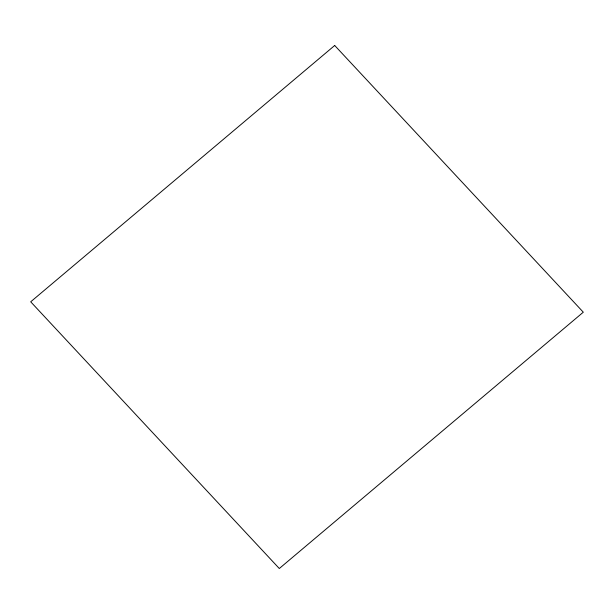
<?xml version="1.0" encoding="UTF-8"?>
<svg xmlns="http://www.w3.org/2000/svg" width="614" height="614" viewBox="0 0 614 614"><rect width="100%" height="100%" fill="white"/><g stroke="black" fill="none" stroke-linecap="round" stroke-linejoin="round"><path stroke-width="0.92" d="M334.699 45.482L30.7 301.804L279.301 568.518L583.3 312.196L334.699 45.482"/></g></svg>
